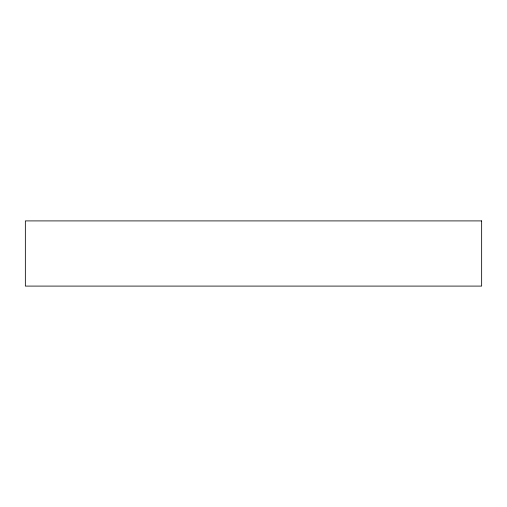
<?xml version="1.0" encoding="UTF-8"?>
<svg xmlns="http://www.w3.org/2000/svg" width="507" height="507" viewBox="0 0 507 507"><rect width="100%" height="100%" fill="white"/><g stroke="black" fill="none" stroke-linecap="round" stroke-linejoin="round"><path stroke-width="0.76" d="M481.65 220.906L25.35 220.906L25.35 286.094L481.65 286.094L481.65 220.906"/></g></svg>
